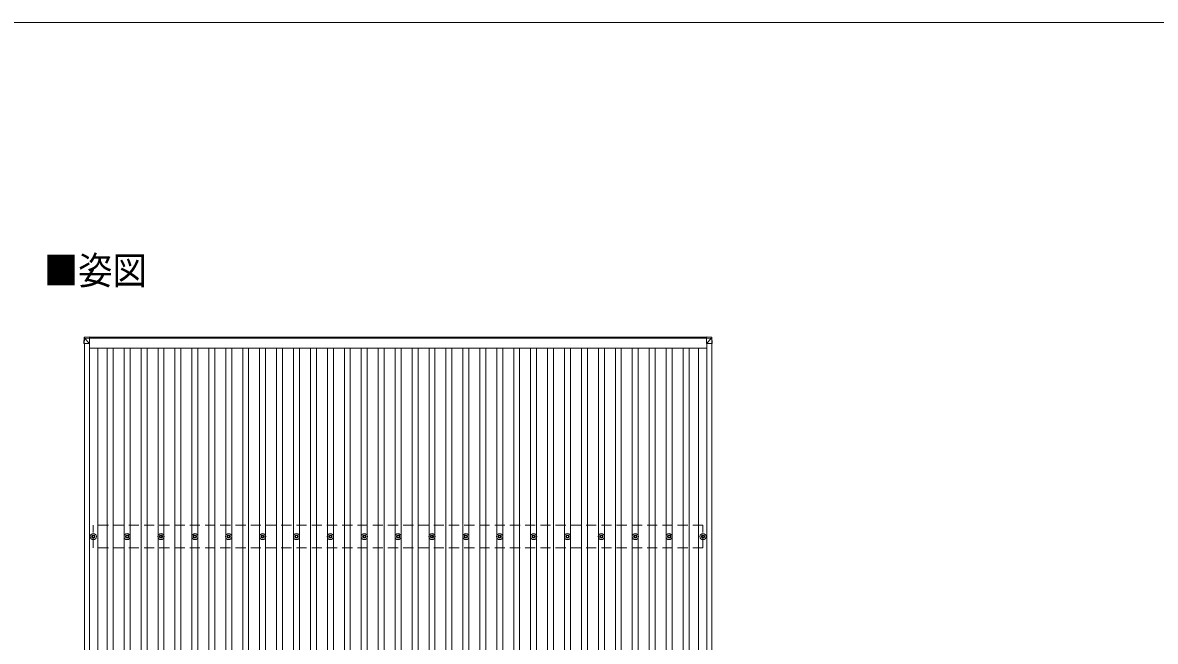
# Model space of a CAD drawing. Units: millimetres at full size, sheet at 1:50; details may follow other scales. Extents: x -14053 to 14053, y -9700 to 9700.
# Drawn here: x -7366 to -678, y 6045 to 9700 of the extents above; entities that cross this region are included whole.
import ezdxf
from ezdxf.enums import TextEntityAlignment as Align

# ---------------------------------------------------------------- set-up
doc = ezdxf.new("R2010")
doc.units = ezdxf.units.MM
doc.header["$LTSCALE"] = 50
doc.linetypes.add('DASHED1', pattern=[1.8, 1.2, -0.6])
for name, color, linetype, lineweight in [('1-1', 2, 'Continuous', 9), ('1-2', 134, 'Continuous', 9), ('1-3', 5, 'Continuous', 5), ('1-4', 2, 'DASHED1', 9), ('1-5', 6, 'Continuous', 9), ('F-0', 7, 'Continuous', 9)]:
    doc.layers.add(name, color=color, linetype=linetype, lineweight=lineweight)
doc.layers.add('1-7', color=7, linetype='Continuous')
doc.styles.add('ＭＳ ゴシック', font='')
doc.styles.get('ＭＳ ゴシック').set_extended_font_data('MS Gothic')

msp = doc.modelspace()

# ---------------------------------------------------------------- linework, layer by layer
at = {"layer": '1-1'}
for p, q in [((-6970.48, 7841.15), (-3328.27, 7841.15)), ((-3328.27, 7836.55), (-6970.48, 7836.55)), ((-7000.96, 2423.94), (-7000.96, 7804.97)), ((-6971.96, 2423.89), (-6971.96, 7804.92)), ((-6971.96, 7777.72), (-3325.96, 7777.72)), ((-6922.46, 2448.63), (-6922.46, 7777.72)), ((-3376.29, 2448.63), (-3376.29, 7777.72)), ((-3325.96, 2423.89), (-3325.96, 7804.92)), ((-3296.96, 2428.77), (-3296.96, 7804.97))]:
    msp.add_line(p, q, dxfattribs=at)
at = {"layer": '1-2'}
for p, q in [((-6866.46, 2448.63), (-6866.46, 7777.72)), ((-6831.46, 2448.63), (-6831.46, 7777.72)), ((-6766.46, 2448.63), (-6766.46, 7777.72)), ((-6731.46, 2448.63), (-6731.46, 7777.72)), ((-6666.46, 2448.63), (-6666.46, 7777.72)), ((-6631.46, 2448.63), (-6631.46, 7777.72)), ((-6566.46, 2448.63), (-6566.46, 7777.72)), ((-6531.46, 2448.63), (-6531.46, 7777.72)), ((-6466.46, 2448.63), (-6466.46, 7777.72)), ((-6431.46, 2448.63), (-6431.46, 7777.72)), ((-6366.46, 2448.63), (-6366.46, 7777.72)), ((-6331.46, 2448.63), (-6331.46, 7777.72)), ((-6266.46, 2448.63), (-6266.46, 7777.72)), ((-6231.46, 2448.63), (-6231.46, 7777.72)), ((-6166.46, 2448.63), (-6166.46, 7777.72)), ((-6131.46, 2448.63), (-6131.46, 7777.72)), ((-6066.46, 2448.63), (-6066.46, 7777.72)), ((-6031.46, 2448.63), (-6031.46, 7777.72)), ((-5966.46, 2448.63), (-5966.46, 7777.72)), ((-5931.46, 2448.63), (-5931.46, 7777.72)), ((-5866.46, 2448.63), (-5866.46, 7777.72)), ((-5831.46, 2448.63), (-5831.46, 7777.72)), ((-5766.46, 2448.63), (-5766.46, 7777.72)), ((-5731.46, 2448.63), (-5731.46, 7777.72)), ((-5666.46, 2448.63), (-5666.46, 7777.72)), ((-5631.46, 2448.63), (-5631.46, 7777.72)), ((-5566.46, 2448.63), (-5566.46, 7777.72)), ((-5531.46, 2448.63), (-5531.46, 7777.72)), ((-5466.46, 2448.63), (-5466.46, 7777.72)), ((-5431.46, 2448.63), (-5431.46, 7777.72)), ((-5366.46, 2448.63), (-5366.46, 7777.72)), ((-5331.46, 2448.63), (-5331.46, 7777.72)), ((-5266.46, 2448.63), (-5266.46, 7777.72)), ((-5231.46, 2448.63), (-5231.46, 7777.72)), ((-5166.46, 2448.63), (-5166.46, 7777.72)), ((-5131.46, 2448.63), (-5131.46, 7777.72)), ((-5066.46, 2448.63), (-5066.46, 7777.72)), ((-5031.46, 2448.63), (-5031.46, 7777.72)), ((-4966.46, 2448.63), (-4966.46, 7777.72)), ((-4931.46, 2448.63), (-4931.46, 7777.72)), ((-4866.46, 2448.63), (-4866.46, 7777.72)), ((-4831.46, 2448.63), (-4831.46, 7777.72)), ((-4766.46, 2448.63), (-4766.46, 7777.72)), ((-4731.46, 2448.63), (-4731.46, 7777.72)), ((-4666.46, 2448.63), (-4666.46, 7777.72)), ((-4631.46, 2448.63), (-4631.46, 7777.72)), ((-4566.46, 2448.63), (-4566.46, 7777.72)), ((-4531.46, 2448.63), (-4531.46, 7777.72)), ((-4466.46, 2448.63), (-4466.46, 7777.72)), ((-4431.46, 2448.63), (-4431.46, 7777.72)), ((-4366.46, 2448.63), (-4366.46, 7777.72)), ((-4331.46, 2448.63), (-4331.46, 7777.72)), ((-4266.46, 2448.63), (-4266.46, 7777.72)), ((-4231.46, 2448.63), (-4231.46, 7777.72)), ((-4166.46, 2448.63), (-4166.46, 7777.72)), ((-4131.46, 2448.63), (-4131.46, 7777.72)), ((-4066.46, 2448.63), (-4066.46, 7777.72)), ((-4031.46, 2448.63), (-4031.46, 7777.72)), ((-3966.46, 2448.63), (-3966.46, 7777.72)), ((-3931.46, 2448.63), (-3931.46, 7777.72)), ((-3866.46, 2448.63), (-3866.46, 7777.72)), ((-3831.46, 2448.63), (-3831.46, 7777.72)), ((-3766.46, 2448.63), (-3766.46, 7777.72)), ((-3731.46, 2448.63), (-3731.46, 7777.72)), ((-3666.46, 2448.63), (-3666.46, 7777.72)), ((-3631.46, 2448.63), (-3631.46, 7777.72)), ((-3566.46, 2448.63), (-3566.46, 7777.72)), ((-3531.46, 2448.63), (-3531.46, 7777.72)), ((-3466.46, 2448.63), (-3466.46, 7777.72)), ((-3431.46, 2448.63), (-3431.46, 7777.72))]:
    msp.add_line(p, q, dxfattribs=at)
at = {"layer": '1-3'}
for p, q in [((-6958.96, 6665.87), (-6954.54, 6665.87)), ((-6958.96, 6662.37), (-6954.54, 6662.37)), ((-6950.71, 6674.12), (-6950.71, 6669.7)), ((-6950.71, 6658.54), (-6950.71, 6654.12)), ((-6947.21, 6674.12), (-6947.21, 6669.7)), ((-6947.21, 6658.54), (-6947.21, 6654.12)), ((-6943.38, 6665.87), (-6938.96, 6665.87)), ((-6943.38, 6662.37), (-6938.96, 6662.37)), ((-6758.96, 6665.87), (-6754.54, 6665.87)), ((-6758.96, 6662.37), (-6754.54, 6662.37)), ((-6750.71, 6674.12), (-6750.71, 6669.7)), ((-6750.71, 6658.54), (-6750.71, 6654.12)), ((-6747.21, 6674.12), (-6747.21, 6669.7)), ((-6747.21, 6658.54), (-6747.21, 6654.12)), ((-6743.38, 6665.87), (-6738.96, 6665.87)), ((-6743.38, 6662.37), (-6738.96, 6662.37)), ((-6558.96, 6665.87), (-6554.54, 6665.87)), ((-6558.96, 6662.37), (-6554.54, 6662.37)), ((-6550.71, 6674.12), (-6550.71, 6669.7)), ((-6550.71, 6658.54), (-6550.71, 6654.12)), ((-6547.21, 6674.12), (-6547.21, 6669.7)), ((-6547.21, 6658.54), (-6547.21, 6654.12)), ((-6543.38, 6665.87), (-6538.96, 6665.87)), ((-6543.38, 6662.37), (-6538.96, 6662.37)), ((-6358.96, 6665.87), (-6354.54, 6665.87)), ((-6358.96, 6662.37), (-6354.54, 6662.37)), ((-6350.71, 6674.12), (-6350.71, 6669.7)), ((-6350.71, 6658.54), (-6350.71, 6654.12)), ((-6347.21, 6674.12), (-6347.21, 6669.7)), ((-6347.21, 6658.54), (-6347.21, 6654.12)), ((-6343.38, 6665.87), (-6338.96, 6665.87)), ((-6343.38, 6662.37), (-6338.96, 6662.37)), ((-6158.96, 6665.87), (-6154.54, 6665.87)), ((-6158.96, 6662.37), (-6154.54, 6662.37)), ((-6150.71, 6674.12), (-6150.71, 6669.7)), ((-6150.71, 6658.54), (-6150.71, 6654.12)), ((-6147.21, 6674.12), (-6147.21, 6669.7)), ((-6147.21, 6658.54), (-6147.21, 6654.12)), ((-6143.38, 6665.87), (-6138.96, 6665.87)), ((-6143.38, 6662.37), (-6138.96, 6662.37)), ((-5958.96, 6665.87), (-5954.54, 6665.87)), ((-5958.96, 6662.37), (-5954.54, 6662.37)), ((-5950.71, 6674.12), (-5950.71, 6669.7)), ((-5950.71, 6658.54), (-5950.71, 6654.12)), ((-5947.21, 6674.12), (-5947.21, 6669.7)), ((-5947.21, 6658.54), (-5947.21, 6654.12)), ((-5943.38, 6665.87), (-5938.96, 6665.87)), ((-5943.38, 6662.37), (-5938.96, 6662.37)), ((-5758.96, 6665.87), (-5754.54, 6665.87)), ((-5758.96, 6662.37), (-5754.54, 6662.37)), ((-5750.71, 6674.12), (-5750.71, 6669.7)), ((-5750.71, 6658.54), (-5750.71, 6654.12)), ((-5747.21, 6674.12), (-5747.21, 6669.7)), ((-5747.21, 6658.54), (-5747.21, 6654.12)), ((-5743.38, 6665.87), (-5738.96, 6665.87)), ((-5743.38, 6662.37), (-5738.96, 6662.37)), ((-5558.96, 6665.87), (-5554.54, 6665.87)), ((-5558.96, 6662.37), (-5554.54, 6662.37)), ((-5550.71, 6674.12), (-5550.71, 6669.7)), ((-5550.71, 6658.54), (-5550.71, 6654.12)), ((-5547.21, 6674.12), (-5547.21, 6669.7)), ((-5547.21, 6658.54), (-5547.21, 6654.12)), ((-5543.38, 6665.87), (-5538.96, 6665.87)), ((-5543.38, 6662.37), (-5538.96, 6662.37)), ((-5358.96, 6665.87), (-5354.54, 6665.87)), ((-5358.96, 6662.37), (-5354.54, 6662.37)), ((-5350.71, 6674.12), (-5350.71, 6669.7)), ((-5350.71, 6658.54), (-5350.71, 6654.12)), ((-5347.21, 6674.12), (-5347.21, 6669.7)), ((-5347.21, 6658.54), (-5347.21, 6654.12)), ((-5343.38, 6665.87), (-5338.96, 6665.87)), ((-5343.38, 6662.37), (-5338.96, 6662.37)), ((-5158.96, 6665.87), (-5154.54, 6665.87)), ((-5158.96, 6662.37), (-5154.54, 6662.37)), ((-5150.71, 6674.12), (-5150.71, 6669.7)), ((-5150.71, 6658.54), (-5150.71, 6654.12)), ((-5147.21, 6674.12), (-5147.21, 6669.7)), ((-5147.21, 6658.54), (-5147.21, 6654.12)), ((-5143.38, 6665.87), (-5138.96, 6665.87)), ((-5143.38, 6662.37), (-5138.96, 6662.37)), ((-4958.96, 6665.87), (-4954.54, 6665.87)), ((-4958.96, 6662.37), (-4954.54, 6662.37)), ((-4950.71, 6674.12), (-4950.71, 6669.7)), ((-4950.71, 6658.54), (-4950.71, 6654.12)), ((-4947.21, 6674.12), (-4947.21, 6669.7)), ((-4947.21, 6658.54), (-4947.21, 6654.12)), ((-4943.38, 6665.87), (-4938.96, 6665.87)), ((-4943.38, 6662.37), (-4938.96, 6662.37)), ((-4758.96, 6665.87), (-4754.54, 6665.87)), ((-4758.96, 6662.37), (-4754.54, 6662.37)), ((-4750.71, 6674.12), (-4750.71, 6669.7)), ((-4750.71, 6658.54), (-4750.71, 6654.12)), ((-4747.21, 6674.12), (-4747.21, 6669.7)), ((-4747.21, 6658.54), (-4747.21, 6654.12)), ((-4743.38, 6665.87), (-4738.96, 6665.87)), ((-4743.38, 6662.37), (-4738.96, 6662.37)), ((-4558.96, 6665.87), (-4554.54, 6665.87)), ((-4558.96, 6662.37), (-4554.54, 6662.37)), ((-4550.71, 6674.12), (-4550.71, 6669.7)), ((-4550.71, 6658.54), (-4550.71, 6654.12)), ((-4547.21, 6674.12), (-4547.21, 6669.7)), ((-4547.21, 6658.54), (-4547.21, 6654.12)), ((-4543.38, 6665.87), (-4538.96, 6665.87)), ((-4543.38, 6662.37), (-4538.96, 6662.37)), ((-4358.96, 6665.87), (-4354.54, 6665.87)), ((-4358.96, 6662.37), (-4354.54, 6662.37)), ((-4350.71, 6674.12), (-4350.71, 6669.7)), ((-4350.71, 6658.54), (-4350.71, 6654.12)), ((-4347.21, 6674.12), (-4347.21, 6669.7)), ((-4347.21, 6658.54), (-4347.21, 6654.12)), ((-4343.38, 6665.87), (-4338.96, 6665.87)), ((-4343.38, 6662.37), (-4338.96, 6662.37)), ((-4158.96, 6665.87), (-4154.54, 6665.87)), ((-4158.96, 6662.37), (-4154.54, 6662.37)), ((-4150.71, 6674.12), (-4150.71, 6669.7)), ((-4150.71, 6658.54), (-4150.71, 6654.12)), ((-4147.21, 6674.12), (-4147.21, 6669.7)), ((-4147.21, 6658.54), (-4147.21, 6654.12)), ((-4143.38, 6665.87), (-4138.96, 6665.87)), ((-4143.38, 6662.37), (-4138.96, 6662.37)), ((-3958.96, 6665.87), (-3954.54, 6665.87)), ((-3958.96, 6662.37), (-3954.54, 6662.37)), ((-3950.71, 6674.12), (-3950.71, 6669.7)), ((-3950.71, 6658.54), (-3950.71, 6654.12)), ((-3947.21, 6674.12), (-3947.21, 6669.7)), ((-3947.21, 6658.54), (-3947.21, 6654.12)), ((-3943.38, 6665.87), (-3938.96, 6665.87)), ((-3943.38, 6662.37), (-3938.96, 6662.37)), ((-3758.96, 6665.87), (-3754.54, 6665.87)), ((-3758.96, 6662.37), (-3754.54, 6662.37)), ((-3750.71, 6674.12), (-3750.71, 6669.7)), ((-3750.71, 6658.54), (-3750.71, 6654.12)), ((-3747.21, 6674.12), (-3747.21, 6669.7)), ((-3747.21, 6658.54), (-3747.21, 6654.12)), ((-3743.38, 6665.87), (-3738.96, 6665.87)), ((-3743.38, 6662.37), (-3738.96, 6662.37)), ((-3558.96, 6665.87), (-3554.54, 6665.87)), ((-3558.96, 6662.37), (-3554.54, 6662.37)), ((-3550.71, 6674.12), (-3550.71, 6669.7)), ((-3550.71, 6658.54), (-3550.71, 6654.12)), ((-3547.21, 6674.12), (-3547.21, 6669.7)), ((-3547.21, 6658.54), (-3547.21, 6654.12)), ((-3543.38, 6665.87), (-3538.96, 6665.87)), ((-3543.38, 6662.37), (-3538.96, 6662.37)), ((-3358.96, 6665.87), (-3354.54, 6665.87)), ((-3358.96, 6662.37), (-3354.54, 6662.37)), ((-3350.71, 6674.12), (-3350.71, 6669.7)), ((-3350.71, 6658.54), (-3350.71, 6654.12)), ((-3347.21, 6674.12), (-3347.21, 6669.7)), ((-3347.21, 6658.54), (-3347.21, 6654.12)), ((-3343.38, 6665.87), (-3338.96, 6665.87)), ((-3343.38, 6662.37), (-3338.96, 6662.37))]:
    msp.add_line(p, q, dxfattribs=at)
for centre, radius in [((-6948.96, 6664.12), 18.25), ((-6948.96, 6664.12), 10.15), ((-6948.96, 6664.12), 5.85), ((-6948.96, 6664.12), 5.25), ((-6748.96, 6664.12), 18.25), ((-6748.96, 6664.12), 10.15), ((-6748.96, 6664.12), 5.85), ((-6748.96, 6664.12), 5.25), ((-6548.96, 6664.12), 18.25), ((-6548.96, 6664.12), 10.15), ((-6548.96, 6664.12), 5.85), ((-6548.96, 6664.12), 5.25), ((-6348.96, 6664.12), 18.25), ((-6348.96, 6664.12), 10.15), ((-6348.96, 6664.12), 5.85), ((-6348.96, 6664.12), 5.25), ((-6148.96, 6664.12), 18.25), ((-6148.96, 6664.12), 10.15), ((-6148.96, 6664.12), 5.85), ((-6148.96, 6664.12), 5.25), ((-5948.96, 6664.12), 18.25), ((-5948.96, 6664.12), 10.15), ((-5948.96, 6664.12), 5.85), ((-5948.96, 6664.12), 5.25), ((-5748.96, 6664.12), 18.25), ((-5748.96, 6664.12), 10.15), ((-5748.96, 6664.12), 5.85), ((-5748.96, 6664.12), 5.25), ((-5548.96, 6664.12), 18.25), ((-5548.96, 6664.12), 10.15), ((-5548.96, 6664.12), 5.85), ((-5548.96, 6664.12), 5.25), ((-5348.96, 6664.12), 18.25), ((-5348.96, 6664.12), 10.15), ((-5348.96, 6664.12), 5.85), ((-5348.96, 6664.12), 5.25), ((-5148.96, 6664.12), 18.25), ((-5148.96, 6664.12), 10.15), ((-5148.96, 6664.12), 5.85), ((-5148.96, 6664.12), 5.25), ((-4948.96, 6664.12), 18.25), ((-4948.96, 6664.12), 10.15), ((-4948.96, 6664.12), 5.85), ((-4948.96, 6664.12), 5.25), ((-4748.96, 6664.12), 18.25), ((-4748.96, 6664.12), 10.15), ((-4748.96, 6664.12), 5.85), ((-4748.96, 6664.12), 5.25), ((-4548.96, 6664.12), 18.25), ((-4548.96, 6664.12), 10.15), ((-4548.96, 6664.12), 5.85), ((-4548.96, 6664.12), 5.25), ((-4348.96, 6664.12), 18.25), ((-4348.96, 6664.12), 10.15), ((-4348.96, 6664.12), 5.85), ((-4348.96, 6664.12), 5.25), ((-4148.96, 6664.12), 18.25), ((-4148.96, 6664.12), 10.15), ((-4148.96, 6664.12), 5.85), ((-4148.96, 6664.12), 5.25), ((-3948.96, 6664.12), 18.25), ((-3948.96, 6664.12), 10.15), ((-3948.96, 6664.12), 5.85), ((-3948.96, 6664.12), 5.25), ((-3748.96, 6664.12), 18.25), ((-3748.96, 6664.12), 10.15), ((-3748.96, 6664.12), 5.85), ((-3748.96, 6664.12), 5.25), ((-3548.96, 6664.12), 18.25), ((-3548.96, 6664.12), 10.15), ((-3548.96, 6664.12), 5.85), ((-3548.96, 6664.12), 5.25), ((-3348.96, 6664.12), 18.25), ((-3348.96, 6664.12), 10.15), ((-3348.96, 6664.12), 5.85), ((-3348.96, 6664.12), 5.25)]:
    msp.add_circle(centre, radius, dxfattribs=at)
at = {"layer": '1-4'}
for p, q in [((-6948.96, 6597.12), (-6948.96, 6731.12)), ((-3348.96, 6731.12), (-6948.96, 6731.12)), ((-3348.96, 6597.12), (-3348.96, 6731.12)), ((-3348.96, 6597.12), (-6948.96, 6597.12))]:
    msp.add_line(p, q, dxfattribs=at)
at = {"layer": '1-5'}
for p, q in [((-7004.78, 7804.38), (-7002.91, 7834.92)), ((-7002.91, 7834.92), (-7002.91, 7839.68)), ((-7001.02, 7834.73), (-7002.88, 7804.32)), ((-6970.48, 7843.48), (-7001.04, 7841.55)), ((-6970.48, 7843.48), (-7001.04, 7841.55)), ((-7001.04, 7841.55), (-7001.04, 7841.55)), ((-7001.04, 7841.55), (-7001.04, 7836.79)), ((-7001.04, 7836.79), (-6970.48, 7838.67)), ((-7000.92, 7834.74), (-7001.02, 7834.73)), ((-6970.48, 7836.7), (-7000.97, 7834.83)), ((-6970.48, 7804.91), (-7000.92, 7835.39)), ((-6970.48, 7843.48), (-6970.48, 7804.91)), ((-3328.27, 7843.48), (-3297.71, 7841.55)), ((-3328.27, 7843.48), (-3328.27, 7804.91)), ((-3328.27, 7843.48), (-3297.71, 7841.55)), ((-3297.71, 7836.79), (-3328.27, 7838.67)), ((-3328.27, 7836.7), (-3297.78, 7834.83)), ((-3328.27, 7804.91), (-3297.83, 7835.39)), ((-3297.83, 7834.74), (-3297.73, 7834.73)), ((-3297.73, 7834.73), (-3295.87, 7804.32)), ((-3297.71, 7841.55), (-3297.71, 7841.55)), ((-3297.71, 7841.55), (-3297.71, 7836.79)), ((-3295.84, 7834.92), (-3295.84, 7839.68)), ((-3293.97, 7804.38), (-3295.84, 7834.92)), ((-7002.88, 7804.97), (-6970.48, 7804.91)), ((-3295.87, 7804.97), (-3328.27, 7804.91))]:
    msp.add_line(p, q, dxfattribs=at)
for points in [[(-7002.91, 7839.68), (-7004.78, 7809.2), (-7004.78, 7804.38)], [(-3295.84, 7839.68), (-3293.97, 7809.2), (-3293.97, 7804.38)]]:
    msp.add_lwpolyline(points, dxfattribs=at)
for centre, radius, start, end in [((-7000.92, 7834.8), 2, 93.48408, 176.48407), ((-7000.69, 7847.65), 12.92, 260.08679, 268.52577), ((-6990.66, 7835.85), 10.42, 174.80664, 186.16183), ((-3308.09, 7835.85), 10.42, 353.83817, 5.19336), ((-3298.06, 7847.65), 12.92, 271.47423, 279.91321), ((-3297.83, 7834.8), 2, 3.51593, 86.51592)]:
    msp.add_arc(centre, radius, start, end, dxfattribs=at)
for centre, major_axis, ratio, start_param, end_param in [((-7000.92, 7839.56), (-1.92, -0.56), 0.998105, 4.4898734, 5.9384966), ((-7000.92, 7834.8), (-0.12, 2), 0.02656, 0.0332981, 1.5518323), ((-6964.9, 7836.94), (-36.07, -2.1), 0.055348, 0.0000815, 0.0491486), ((-3333.84, 7836.94), (36.07, -2.1), 0.055348, 6.2340367, 6.2831038), ((-3297.83, 7834.8), (0.12, 2), 0.02656, 4.731353, 6.2498872), ((-3297.83, 7839.56), (1.92, -0.56), 0.998105, 0.3446887, 1.793312), ((-7002.78, 7804.38), (-2, 0), 0.033268, 0.0000002, 1.5185344), ((-3295.97, 7804.38), (2, 0), 0.033268, 4.7646509, 6.2831851)]:
    msp.add_ellipse(centre, major_axis=major_axis, ratio=ratio, start_param=start_param, end_param=end_param, dxfattribs=at)
at = {"layer": 'F-0', "color": 5, "lineweight": 5}
msp.add_line((-14053.43, 9700), (13346.57, 9700), dxfattribs=at)

# ---------------------------------------------------------------- texts
at = {"layer": '1-7', "style": 'ＭＳ ゴシック', "width": 0.9}
msp.add_text('■姿図', height=165, dxfattribs=at).set_placement((-7240.41, 8103.91), align=Align.BOTTOM_LEFT)

doc.saveas('drawing.dxf')
